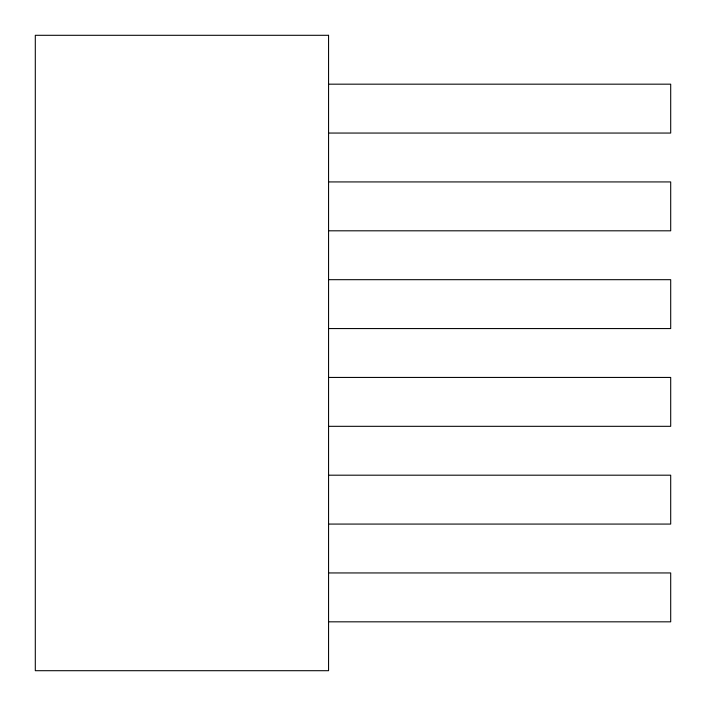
<?xml version="1.0" encoding="UTF-8"?>
<svg xmlns="http://www.w3.org/2000/svg" width="706" height="706" viewBox="0 0 706 706"><rect width="100%" height="100%" fill="white"/><g stroke="black" fill="none" stroke-linecap="round" stroke-linejoin="round"><path stroke-width="1.06" d="M328.564 84.173L670.7 84.173L670.7 133.055L328.564 133.055M328.564 181.927L670.7 181.927L670.7 230.809L328.564 230.809M328.564 279.682L670.7 279.682L670.7 328.564L328.564 328.564M328.564 377.436L670.7 377.436L670.7 426.318L328.564 426.318M328.564 475.191L670.7 475.191L670.7 524.073L328.564 524.073M328.564 572.945L670.7 572.945L670.7 621.827L328.564 621.827M328.564 35.3L35.3 35.3L35.3 670.7L328.564 670.7L328.564 35.3"/></g></svg>
